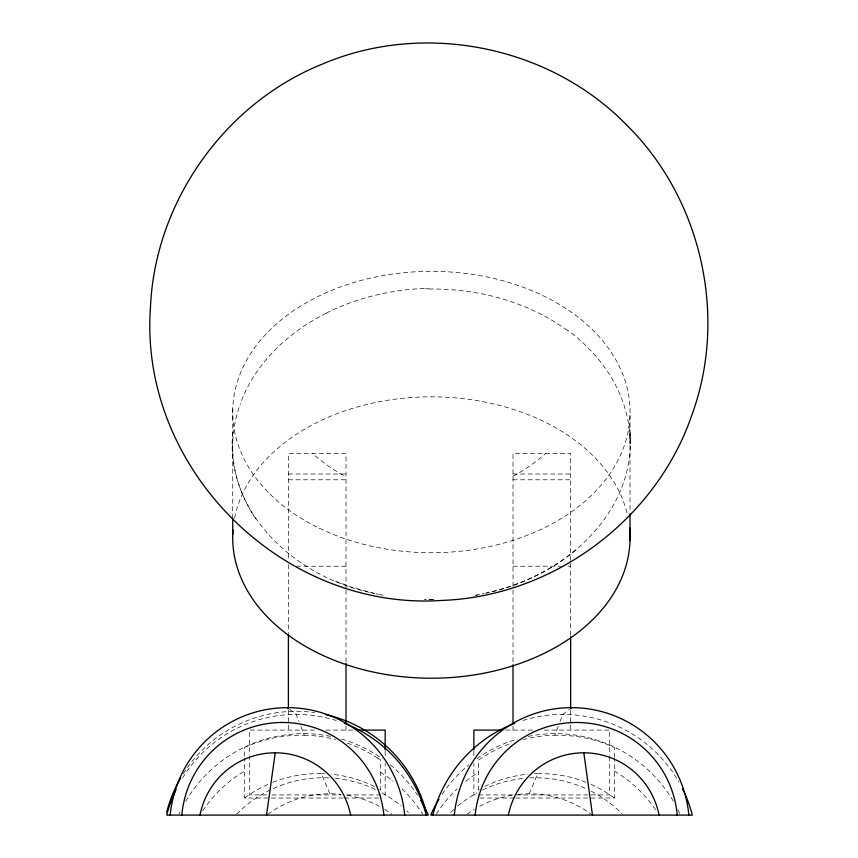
<?xml version="1.0" encoding="UTF-8"?>
<svg xmlns="http://www.w3.org/2000/svg" width="858" height="858" viewBox="0 0 858 858"><rect width="100%" height="100%" fill="white"/><g stroke="black" fill="none" stroke-linecap="round" stroke-linejoin="round"><path stroke-width="0.64" stroke-dasharray="4.29 3.22" d="M232.733 432.4C224.753 512.784 296.053 576.748 369.551 592.352M558.183 726.436L554.783 735.231A138.953 138.953 0 0 0 523.53 739.499M560.006 721.621L562.751 714.403L569.358 709.341M529.182 793.779L537.687 773.594A126.169 126.169 0 0 0 534.448 773.702M576.008 549.881C551.34 570.366 521.621 584.234 490.626 592.031C564.35 575.697 636.765 512.441 629.965 431.263L630.051 443.768L630.008 438.545A200.472 156.027 -0.1 0 0 567.524 330.169M478.592 789.671L479.139 789.371M513.02 476.297L514.703 475.364A175.858 175.858 0 0 0 545.452 453.582M484.695 786.475L487.526 785.124A126.169 126.169 0 0 1 527.97 774.163M486.336 593.071L488.492 592.556M485.703 593.168L489.403 592.32M482.014 594.026L484.18 593.554M475.782 595.227L479.525 594.508M475.482 595.323L477.67 594.905M425.429 288.835L429 288.738M433.751 599.442L425.547 599.485M433.161 599.485L424.388 599.452M288.395 474.024L346.021 474.024M513.02 474.024L570.645 474.024M288.395 479.794L346.021 479.794M513.02 479.794L570.645 479.794M296.428 566.216L346.021 566.216M513.02 566.216L561.261 566.216M567.964 566.216L570.645 566.216M314.575 730.083L249.313 730.083L249.313 755.233M325.911 730.083L353.196 730.083M505.834 730.083L533.118 730.083M544.465 730.083L609.727 730.083L609.727 755.233M266.623 794.926L249.313 794.926L249.313 756.552M271.954 794.926L341.216 794.926M346.546 794.926L385.167 794.926L385.167 763.17M343.2 798.026L244.584 798.026L244.584 758.182M344.476 798.026L379.107 798.026M479.922 798.026L514.553 798.026M515.83 798.026L614.446 798.026L614.446 758.182M383.076 595.248L375.825 593.8L377.928 594.251M371.643 592.857L373.734 593.339M374.635 593.521L351.169 587.033L335.489 581.134M374.345 786.475L371.514 785.124A126.169 126.169 0 0 0 331.059 774.163M379.89 789.371L380.437 789.671M377.595 758.086L380.437 760.006L380.437 790.154M289.682 709.341L296.278 714.403L299.024 721.621M255.909 519.026C242.213 499.099 233.719 475.471 232.775 451.233A200.847 155.952 -2.1 0 1 240.454 403.56M329.847 793.779L321.342 773.594A126.169 126.169 0 0 1 324.592 773.702M300.858 726.436L304.258 735.231A136.186 136.186 0 0 0 244.573 747.533L244.584 757.292M630.008 415.111L630.008 512.558M614.446 757.292L614.446 747.554A136.186 136.186 0 0 0 554.783 735.252M609.727 756.552L609.727 794.926L473.873 794.926L473.873 763.17M570.645 635.392L570.645 453.582L513.02 453.582L513.02 588.717M570.645 710.081L570.645 730.083M513.02 590.047L513.02 663.406M513.02 726.082L513.02 730.083M478.592 790.154L478.592 760.006L481.445 758.086A138.953 138.953 0 0 1 511.883 743.028M473.873 751.265L473.873 756.552M385.167 751.265L385.167 756.552M346.021 588.717L346.021 453.582L288.395 453.582L288.395 559.727M346.021 590.047L346.021 663.406M346.021 726.082L346.021 730.083M288.395 564.714L288.395 632.721M288.395 710.081L288.395 730.083M232.733 408.966L232.733 518.436M183.215 773.798A134.824 134.084 80.3 0 1 314.596 712.569M234.609 518.028A198.681 140.701 0 0 1 429.15 396.836A198.681 140.701 0 0 1 627.466 514.907M343.297 475.364A175.858 175.858 0 0 1 312.548 453.582M429 289.06A197.994 154.751 -0.9 0 1 567.256 330.394M326.179 313.17A198.069 155.512 -1.3 0 1 425.407 288.438M326.244 313.234A199.421 155.641 -1.5 0 0 286.593 339.242A200.558 155.963 -1.8 0 0 240.369 403.539M267.825 814.306A104.15 104.065 77.2 0 1 340.808 794.358M347.297 795.259A104.15 104.065 77.2 0 1 379.397 806.338M384.706 809.416A104.15 104.065 77.2 0 1 391.891 814.306M236.594 814.242A121.707 121.493 64.5 0 1 329.29 777.916M335.306 778.356A121.707 121.493 64.5 0 1 376.565 790.057M382.067 792.921A121.707 121.493 64.5 0 1 401.276 806.07M406.703 810.885A121.707 121.493 64.5 0 1 408.429 812.547M341.623 739.081A137.183 136.637 -75.6 0 1 382.207 758.654M390.24 764.8A137.183 136.637 -75.6 0 1 417.514 795.216M179.043 814.028A137.183 136.637 -75.6 0 1 180.041 811.883M185.618 801.383A137.183 136.637 -75.6 0 1 330.888 736.421M202.724 810.821A131.649 131.188 70.8 0 1 244.584 771.074M380.437 772.254A131.649 131.188 70.8 0 1 393.189 781.22M401.952 788.845A131.649 131.188 70.8 0 1 422.629 814.06M182.572 777.927A134.824 134.084 80.3 0 1 336.1 720.473M304.258 735.209A138.953 138.953 0 0 1 335.51 739.499M347.158 743.028A138.953 138.953 0 0 1 377.574 758.107M244.755 797.961A123.026 123.026 0 0 1 268.061 784.33M272.79 782.335A123.026 123.026 0 0 1 321.342 773.702M518.232 794.358A104.15 104.065 -77.2 0 1 591.216 814.306M467.138 814.306A104.15 104.065 -77.2 0 1 474.335 809.416M479.643 806.338A104.15 104.065 -77.2 0 1 511.733 795.259M591.162 791.173A121.707 121.493 -64.5 0 1 622.436 814.242M450.6 812.547A121.707 121.493 -64.5 0 1 454.107 809.255M457.754 806.07A121.707 121.493 -64.5 0 1 476.973 792.921M482.475 790.057A121.707 121.493 -64.5 0 1 523.734 778.356M529.751 777.916A121.707 121.493 -64.5 0 1 586.711 788.995M442.192 794.208A137.183 136.637 75.6 0 1 468.8 764.8M476.823 758.654A137.183 136.637 75.6 0 1 517.417 739.081M528.153 736.421A137.183 136.637 75.6 0 1 673.423 801.383M677.959 809.77A137.183 136.637 75.6 0 1 679.986 814.028M614.446 771.074A131.649 131.188 -70.8 0 1 656.316 810.821M436.4 814.06A131.649 131.188 -70.8 0 1 457.089 788.845M465.84 781.22A131.649 131.188 -70.8 0 1 478.592 772.254M522.94 720.473A134.824 134.084 -80.3 0 1 678.978 782.153M537.698 773.702A123.026 123.026 0 0 1 586.25 782.335M590.969 784.33A123.026 123.026 0 0 1 614.285 797.961M319.659 528.389A198.681 140.701 0 0 0 629.515 422.372A198.681 140.701 0 0 0 344.937 285.349A198.681 140.701 0 0 0 319.659 528.389"/><path stroke-width="1.29" d="M266.538 815.1L275.236 752.809A77.499 76.823 85.6 0 1 350.654 815.1M570.999 708.065L571.557 707.646A118.554 117.76 88.4 0 1 688.845 815.1M358.526 730.083L385.167 730.083L385.167 749.935M500.504 730.083L473.873 730.083L473.873 749.935M170.195 815.1A118.554 117.76 -88.4 0 1 287.484 707.646L288.031 708.065M508.386 815.1A77.499 76.823 -85.6 0 1 583.805 752.809L592.503 815.1M630.008 513.899L630.008 540.594M570.645 636.733L570.645 708.751M513.02 664.736L513.02 723.412M346.021 663.406L346.021 723.412M288.395 634.062L288.395 708.751M232.733 518.436L232.733 534.448M166.72 812.011A134.824 134.084 80.3 0 1 180.673 778.002M325.439 714.532A134.824 134.084 80.3 0 1 426.212 812.011M629.6 528.024A198.681 140.701 0 0 1 432.647 678.217A198.681 140.701 0 0 1 232.99 529.826M287.484 707.646A118.554 117.76 -88.4 0 1 404.697 815.1M176.083 789.692A134.824 134.084 80.3 0 0 166.72 815.1L428.324 815.1A137.183 136.637 -75.6 0 0 420.72 800.342M344.283 723.326A134.824 134.084 80.3 0 1 426.212 815.1M199.978 815.1A77.499 76.823 85.6 0 1 275.236 752.809M181.821 815.1A102.038 101.383 73.1 0 1 282.507 722.479A102.038 101.383 73.1 0 1 383.848 815.1M454.343 815.1A118.554 117.76 88.4 0 1 571.557 707.646M682.421 788.609A134.824 134.084 -80.3 0 1 692.32 815.1L430.716 815.1A137.183 136.637 75.6 0 1 438.931 799.313M432.829 815.1A134.824 134.084 -80.3 0 1 514.746 723.326M583.805 752.809A77.499 76.823 -85.6 0 1 659.062 815.1M475.193 815.1A102.038 101.383 -73.1 0 1 576.533 722.479A102.038 101.383 -73.1 0 1 677.219 815.1M150.429 308.129C139.082 468.243 282.496 611.7 442.621 600.385L442.664 600.385C552.895 596.267 655.662 520.045 691.602 415.776C728.206 316.731 701.651 198.477 626.222 124.592C549.152 45.699 423.659 20.742 322.265 64.135C224.303 103.528 154.515 202.617 150.429 308.129"/></g></svg>
